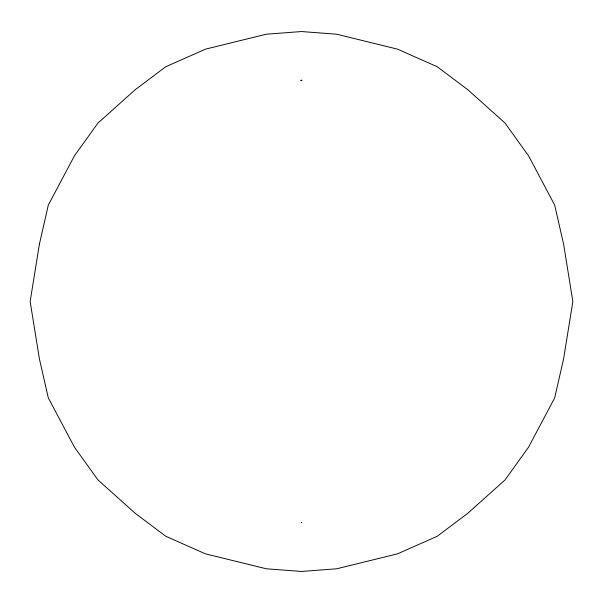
<?xml version="1.0" encoding="UTF-8"?>
<svg xmlns="http://www.w3.org/2000/svg" width="603" height="603" viewBox="0 0 603 603"><rect width="100%" height="100%" fill="white"/><g stroke="black" fill="none" stroke-linecap="round" stroke-linejoin="round"><path stroke-width="0.45" stroke-dasharray="3.02 2.26" d="M300.927 522.484C301.794 523.864 302.578 521.474 300.927 522.484"/><path stroke-width="0.9" d="M39.376 244.283L30.15 301.5L39.376 358.717L48.308 397.89L74.433 447.162L97.92 479.898L135.185 513.266L165.704 536.225L205.48 553.848L266.307 568.787L301.5 571.456L336.693 568.787L397.52 553.848L437.296 536.225L467.815 513.266L505.08 479.898L528.567 447.162L554.692 397.89L563.624 358.717L572.85 301.5L563.624 244.283L554.692 205.11L528.567 155.838L505.08 123.102L467.815 89.734L437.296 66.775L397.52 49.152L336.693 34.213L301.5 31.544L266.307 34.213L205.48 49.152L165.704 66.775L135.185 89.734L97.92 123.102L74.433 155.838L48.308 205.11L39.376 244.283M300.927 80.335C301.794 81.714 302.578 79.325 300.927 80.335"/></g></svg>
